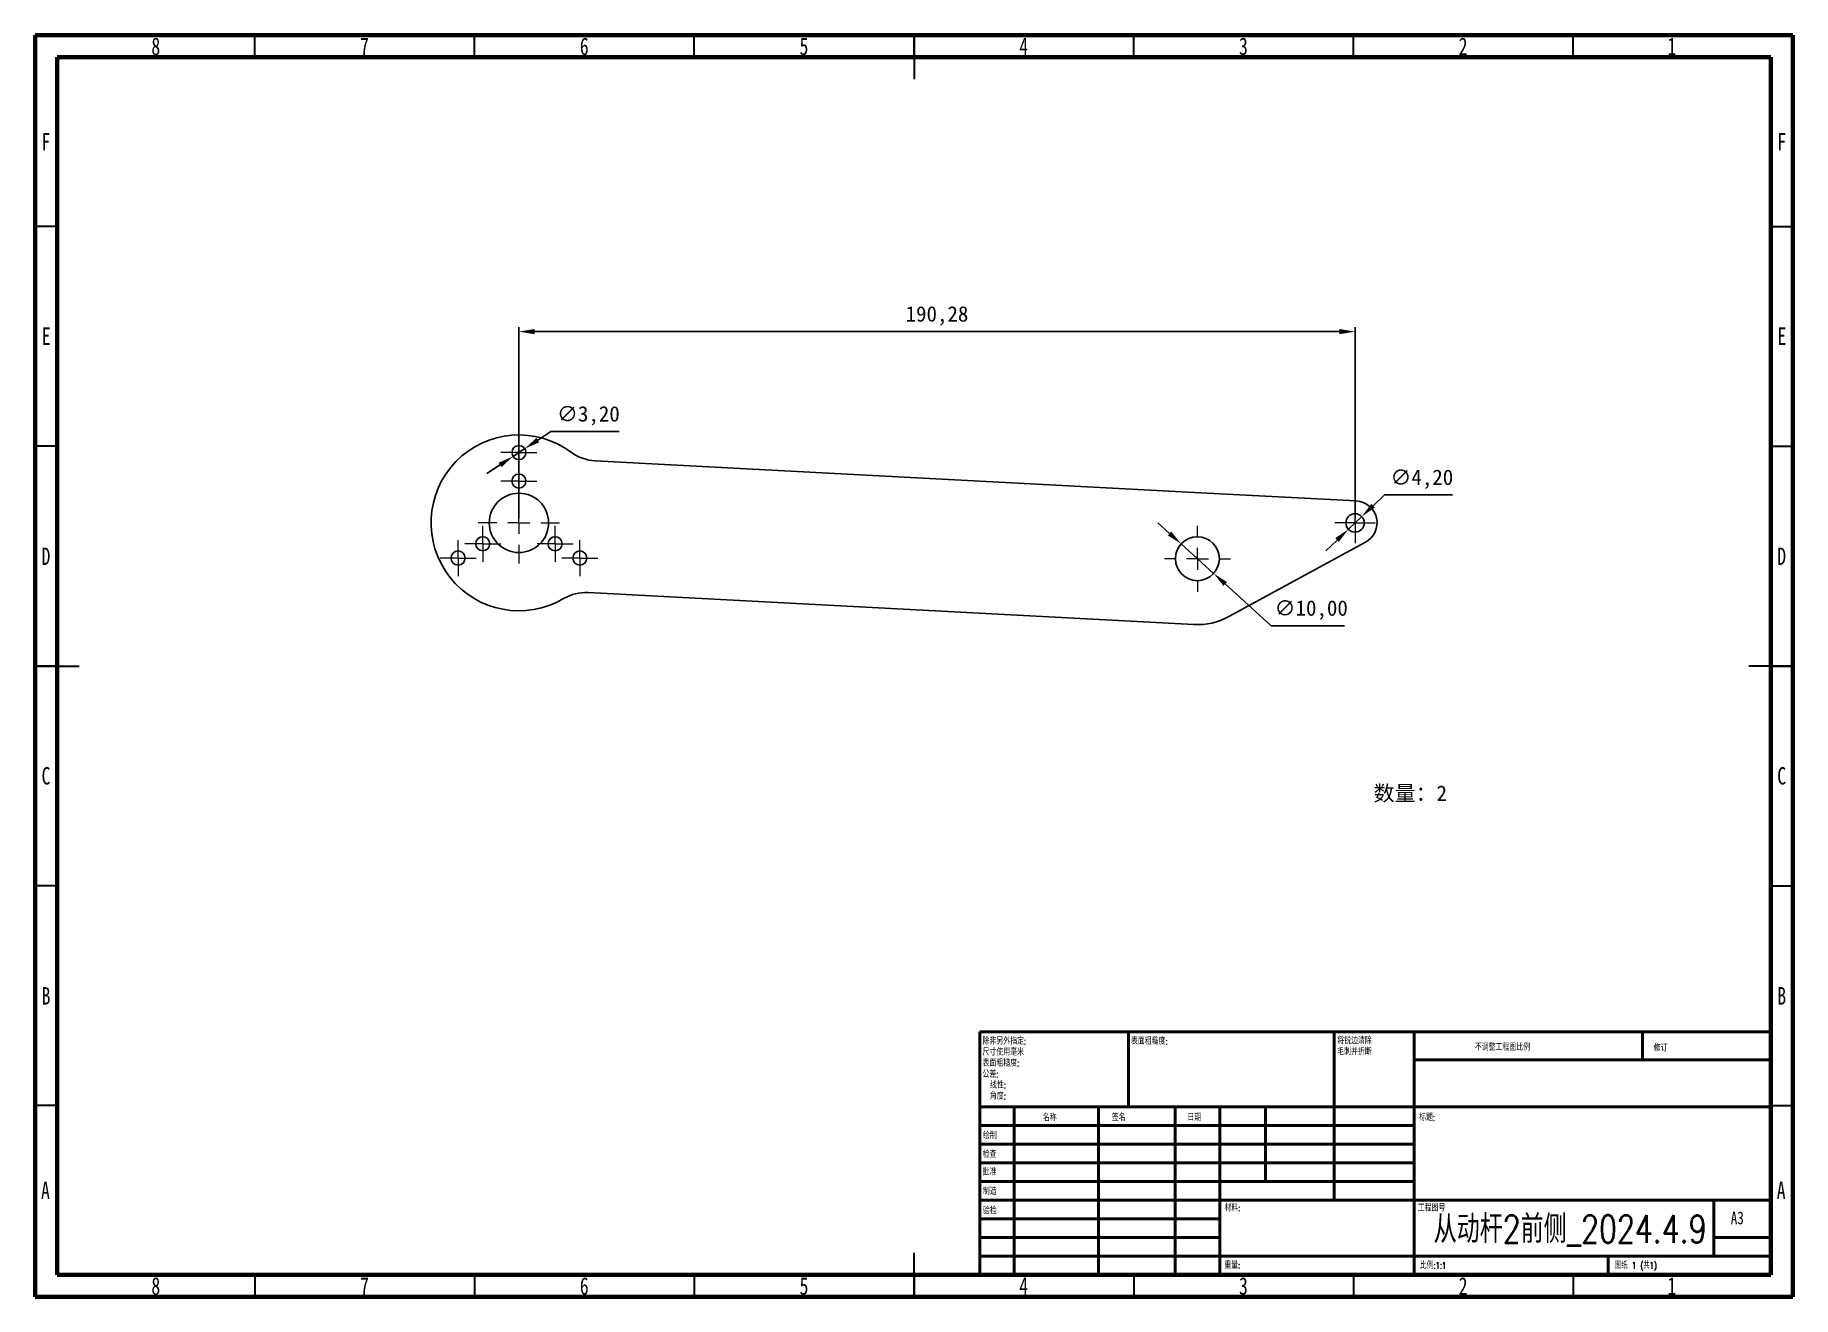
# Model space of a CAD drawing. Header units: millimetres. Extents: x 15 to 415, y 5 to 292.
import ezdxf

# ---------------------------------------------------------------- set-up
doc = ezdxf.new("R2010")
doc.units = ezdxf.units.MM
doc.header["$PDSIZE"] = -1
doc.layers.get('Defpoints').update_dxf_attribs({"color": 130})
doc.styles.add('SLDTEXTSTYLE0', font='TXT', dxfattribs={"width": 0.75})
doc.styles.add('SLDTEXTSTYLE1', font='TXT', dxfattribs={"width": 0.75, "bigfont": 'bigfont'})
doc.styles.add('SLDTEXTSTYLE2', font='TXT', dxfattribs={"width": 0.694444, "bigfont": 'bigfont'})
doc.dimstyles.new('ISO-25', dxfattribs={"dimtxt": 2.5, "dimasz": 2.5, "dimexe": 1.25, "dimexo": 0.625, "dimtad": 1, "dimtxsty": 'Standard', "dimcen": 2.5, "dimadec": 0, "dimazin": 0, "dimtfac": 1, "dimtmove": 0, "dimatfit": 3, "dimfxl": 1, "dimarcsym": 0})

# ---------------------------------------------------------------- blocks, each defined once
blk = doc.blocks.new('SW_CENTERMARKSYMBOL_0')
at = {"color": 0, "linetype": 'Continuous', "lineweight": 18}
for p, q in [((0, 2.5), (0, 4.6)), ((-2.5, 0), (-4.6, 0)), ((0, 0), (-2.5, 0)), ((0, 0), (0, 2.5)), ((0, 0), (0, -2.5)), ((0, 0), (2.5, 0)), ((2.5, 0), (4.6, 0)), ((0, -2.5), (0, -4.6))]:
    blk.add_line(p, q, dxfattribs=at)
blk = doc.blocks.new('SW_CENTERMARKSYMBOL_1')
at = {"color": 0, "linetype": 'Continuous', "lineweight": 18}
for p, q in [((0, 5), (0, 9.25)), ((-5, 0), (-9.25, 0)), ((0, 0), (-2.5, 0)), ((0, 0), (0, 2.5)), ((0, 0), (0, -2.5)), ((0, 0), (2.5, 0)), ((5, 0), (9.25, 0)), ((0, -5), (0, -9.25))]:
    blk.add_line(p, q, dxfattribs=at)
blk = doc.blocks.new('SW_CENTERMARKSYMBOL_2')
at = {"color": 0, "linetype": 'Continuous', "lineweight": 18}
for p, q in [((0, 5), (0, 7.5)), ((-5, 0), (-7.5, 0)), ((0, 0), (-2.5, 0)), ((0, 0), (0, 2.5)), ((0, 0), (0, -2.5)), ((0, 0), (2.5, 0)), ((5, 0), (7.5, 0)), ((0, -5), (0, -7.5))]:
    blk.add_line(p, q, dxfattribs=at)
blk = doc.blocks.new('SW_CENTERMARKSYMBOL_3')
at = {"color": 0, "linetype": 'Continuous', "lineweight": 18}
for p, q in [((0, 2.5), (0, 4.1)), ((-2.5, 0), (-4.1, 0)), ((0, 0), (-2.5, 0)), ((0, 0), (0, 2.5)), ((0, 0), (0, -2.5)), ((0, 0), (2.5, 0)), ((2.5, 0), (4.1, 0)), ((0, -2.5), (0, -4.1))]:
    blk.add_line(p, q, dxfattribs=at)
blk = doc.blocks.new('SW_CENTERMARKSYMBOL_4')
at = {"color": 0, "linetype": 'Continuous', "lineweight": 18}
for p, q in [((0, 2.5), (0, 4.1)), ((-2.5, 0), (-4.1, 0)), ((0, 0), (-2.5, 0)), ((0, 0), (0, 2.5)), ((0, 0), (0, -2.5)), ((0, 0), (2.5, 0)), ((2.5, 0), (4.1, 0)), ((0, -2.5), (0, -4.1))]:
    blk.add_line(p, q, dxfattribs=at)
blk = doc.blocks.new('SW_CENTERMARKSYMBOL_5')
at = {"color": 0, "linetype": 'Continuous', "lineweight": 18}
for p, q in [((0, 2.5), (0, 4.1)), ((-2.5, 0), (-4.1, 0)), ((0, 0), (-2.5, 0)), ((0, 0), (0, 2.5)), ((0, 0), (0, -2.5)), ((0, 0), (2.5, 0)), ((2.5, 0), (4.1, 0)), ((0, -2.5), (0, -4.1))]:
    blk.add_line(p, q, dxfattribs=at)
blk = doc.blocks.new('SW_CENTERMARKSYMBOL_6')
at = {"color": 0, "linetype": 'Continuous', "lineweight": 18}
for p, q in [((0, 2.5), (0, 4.1)), ((-2.5, 0), (-4.1, 0)), ((0, 0), (-2.5, 0)), ((0, 0), (0, 2.5)), ((0, 0), (0, -2.5)), ((0, 0), (2.5, 0)), ((2.5, 0), (4.1, 0)), ((0, -2.5), (0, -4.1))]:
    blk.add_line(p, q, dxfattribs=at)
blk = doc.blocks.new('SW_CENTERMARKSYMBOL_7')
at = {"color": 0, "linetype": 'Continuous', "lineweight": 18}
for p, q in [((0, 2.5), (0, 4.1)), ((-2.5, 0), (-4.1, 0)), ((0, 0), (-2.5, 0)), ((0, 0), (0, 2.5)), ((0, 0), (0, -2.5)), ((0, 0), (2.5, 0)), ((2.5, 0), (4.1, 0)), ((0, -2.5), (0, -4.1))]:
    blk.add_line(p, q, dxfattribs=at)
blk = doc.blocks.new('SW_CENTERMARKSYMBOL_8')
at = {"color": 0, "linetype": 'Continuous', "lineweight": 18}
for p, q in [((0, 2.5), (0, 4.1)), ((-2.5, 0), (-4.1, 0)), ((0, 0), (-2.5, 0)), ((0, 0), (0, 2.5)), ((0, 0), (0, -2.5)), ((0, 0), (2.5, 0)), ((2.5, 0), (4.1, 0)), ((0, -2.5), (0, -4.1))]:
    blk.add_line(p, q, dxfattribs=at)
blk = doc.blocks.new('*D11')
at = {"layer": 'Defpoints', "color": 0, "lineweight": -2, "transparency": 16777216}
for p, q in [((132.37, 201.85), (129.4, 199.89)), ((147.9, 201.85), (132.37, 201.85)), ((123.76, 196.18), (126.43, 197.94)), ((120.79, 194.23), (117.82, 192.27))]:
    blk.add_line(p, q, dxfattribs=at)
at = {"layer": 'Defpoints', "color": 0, "transparency": 16777216}
for p in [(123.76, 196.18), (126.43, 197.94)]:
    blk.add_point(p, dxfattribs=at)
for points in [[(129.08, 200.39), (129.73, 199.4), (126.43, 197.94)], [(120.46, 194.72), (121.11, 193.73), (123.76, 196.18)]]:
    blk.add_solid(points, dxfattribs=at)
at = {"layer": 'Defpoints', "color": 0, "transparency": 16777216, "insert": (140.9, 205.41), "char_height": 3.5, "attachment_point": 5}
blk.add_mtext('∅3,20', dxfattribs=at)
blk = doc.blocks.new('*D12')
at = {"layer": 'Defpoints', "color": 0, "lineweight": -2, "transparency": 16777216}
for p, q in [((273.15, 178.66), (270.52, 181.05)), ((275.79, 176.27), (283.19, 169.55)), ((296.29, 157.66), (285.83, 167.16)), ((312.98, 157.66), (296.29, 157.66))]:
    blk.add_line(p, q, dxfattribs=at)
at = {"layer": 'Defpoints', "color": 0, "transparency": 16777216}
for p in [(275.79, 176.27), (283.19, 169.55)]:
    blk.add_point(p, dxfattribs=at)
for points in [[(273.55, 179.09), (272.76, 178.22), (275.79, 176.27)], [(286.22, 167.6), (285.43, 166.72), (283.19, 169.55)]]:
    blk.add_solid(points, dxfattribs=at)
at = {"layer": 'Defpoints', "color": 0, "transparency": 16777216, "insert": (305.4, 161.23), "char_height": 3.5, "attachment_point": 5}
blk.add_mtext('∅10,00', dxfattribs=at)
blk = doc.blocks.new('*D13')
at = {"layer": 'Defpoints', "color": 0, "lineweight": -2, "transparency": 16777216}
for p, q in [((322.05, 187.41), (319.47, 184.96)), ((337.57, 187.41), (322.05, 187.41)), ((313.85, 179.61), (316.9, 182.51)), ((311.28, 177.16), (308.7, 174.71))]:
    blk.add_line(p, q, dxfattribs=at)
at = {"layer": 'Defpoints', "color": 0, "transparency": 16777216}
for p in [(316.9, 182.51), (313.85, 179.61)]:
    blk.add_point(p, dxfattribs=at)
for points in [[(319.06, 185.39), (319.88, 184.53), (316.9, 182.51)], [(310.87, 177.59), (311.69, 176.73), (313.85, 179.61)]]:
    blk.add_solid(points, dxfattribs=at)
at = {"layer": 'Defpoints', "color": 0, "transparency": 16777216, "insert": (330.57, 190.98), "char_height": 3.5, "attachment_point": 5}
blk.add_mtext('∅4,20', dxfattribs=at)
blk = doc.blocks.new('*D14')
at = {"layer": 'Defpoints', "color": 0, "lineweight": -2, "transparency": 16777216}
for p, q in [((125.09, 182.06), (125.09, 225.57)), ((128.65, 224.57), (311.82, 224.57)), ((315.37, 182.06), (315.37, 225.57))]:
    blk.add_line(p, q, dxfattribs=at)
at = {"layer": 'Defpoints', "color": 0, "transparency": 16777216}
for p in [(315.37, 224.57), (125.09, 181.06), (315.37, 181.06)]:
    blk.add_point(p, dxfattribs=at)
for points in [[(128.65, 225.16), (128.65, 223.98), (125.09, 224.57)], [(311.82, 225.16), (311.82, 223.98), (315.37, 224.57)]]:
    blk.add_solid(points, dxfattribs=at)
at = {"layer": 'Defpoints', "color": 0, "transparency": 16777216, "insert": (220.23, 228.14), "char_height": 3.5, "attachment_point": 5}
blk.add_mtext('190,28', dxfattribs=at)

msp = doc.modelspace()

# ---------------------------------------------------------------- linework, layer by layer
at = {"color": 7, "linetype": 'Continuous', "lineweight": 70}
for p, q in [((15, 5), (15, 292)), ((15, 292), (415, 292)), ((415, 292), (415, 5)), ((20, 10), (20, 287)), ((20, 287), (410, 287)), ((410, 287), (410, 10)), ((410, 10), (20, 10)), ((415, 5), (15, 5))]:
    msp.add_line(p, q, dxfattribs=at)
at = {"color": 7, "linetype": 'Continuous', "lineweight": 35}
for p, q in [((65, 287), (65, 292)), ((115, 287), (115, 292)), ((165, 287), (165, 292)), ((215, 292), (215, 282)), ((215, 287), (215, 292)), ((265, 287), (265, 292)), ((315, 287), (315, 292)), ((365, 287), (365, 292)), ((20, 248.5), (15, 248.5)), ((410, 248.5), (415, 248.5)), ((20, 198.5), (15, 198.5)), ((410, 198.5), (415, 198.5)), ((15, 148.5), (25, 148.5)), ((20, 148.5), (15, 148.5)), ((415, 148.5), (405, 148.5)), ((410, 148.5), (415, 148.5)), ((20, 98.5), (15, 98.5)), ((410, 98.5), (415, 98.5)), ((20, 48.5), (15, 48.5)), ((410, 48.5), (415, 48.5)), ((215, 5), (215, 15)), ((65, 10), (65, 5)), ((115, 10), (115, 5)), ((165, 10), (165, 5)), ((215, 10), (215, 5)), ((265, 10), (265, 5)), ((315, 10), (315, 5)), ((365, 10), (365, 5))]:
    msp.add_line(p, q, dxfattribs=at)
at = {"color": 7, "linetype": 'Continuous', "lineweight": 25}
for p, q in [((280.281, 187.885), (142.446, 195.165)), ((315.634, 186.054), (280.281, 187.885)), ((286.663, 159.733), (317.766, 176.669)), ((140.864, 165.207), (278.699, 157.927))]:
    msp.add_line(p, q, dxfattribs=at)
at = {"color": 7, "linetype": 'Continuous', "lineweight": 50}
for p, q in [((230, 65.25), (410, 65.25)), ((230, 65.25), (230, 10)), ((263.8, 48.25), (263.8, 65.25)), ((310.6, 65.25), (310.6, 27)), ((328.8, 65.25), (328.8, 10)), ((380.8, 58.875), (380.8, 65.25)), ((410, 58.875), (328.8, 58.875)), ((410, 48.25), (230, 48.25)), ((237.8, 48.25), (237.8, 10)), ((256.991, 48.25), (256.991, 10)), ((274.399, 48.25), (274.399, 10)), ((284.6, 10), (284.6, 48.25)), ((295, 31.25), (295, 48.25)), ((328.8, 44), (230, 44)), ((328.8, 39.75), (230, 39.75)), ((328.8, 35.5), (230, 35.5)), ((328.8, 31.25), (230, 31.25)), ((284.6, 27), (230, 27)), ((284.6, 27), (410, 27)), ((397, 14.25), (397, 27)), ((284.6, 22.75), (230, 22.75)), ((284.6, 18.5), (230, 18.5)), ((410, 18.5), (397, 18.5)), ((230, 14.25), (410, 14.25)), ((373, 10), (373, 14.25))]:
    msp.add_line(p, q, dxfattribs=at)
at = {"color": 7, "linetype": 'Continuous', "lineweight": 25}
for centre, radius in [((125.095, 197.06), 1.6), ((125.095, 190.56), 1.6), ((125.095, 181.06), 6.75), ((315.375, 181.06), 2.1), ((116.868, 176.31), 1.6), ((133.322, 176.31), 1.6), ((279.49, 172.906), 5), ((111.239, 173.06), 1.6), ((138.951, 173.06), 1.6)]:
    msp.add_circle(centre, radius, dxfattribs=at)
for centre, radius, start, end in [((125.095, 181.06), 20, 53.41943, 300.53405), ((142.974, 205.151), 10, 233.41943, 266.97674), ((315.375, 181.06), 5, 298.56996, 87.03441), ((140.336, 155.221), 10, 86.97674, 120.53405), ((279.49, 172.906), 15, 266.97674, 298.56996)]:
    msp.add_arc(centre, radius, start, end, dxfattribs=at)

# ---------------------------------------------------------------- block references
at = {"color": 7, "linetype": 'Continuous', "lineweight": 0}
for name, p in [('SW_CENTERMARKSYMBOL_4', (125.095, 197.06)), ('SW_CENTERMARKSYMBOL_3', (125.095, 190.56)), ('SW_CENTERMARKSYMBOL_1', (125.095, 181.06)), ('SW_CENTERMARKSYMBOL_0', (315.375, 181.06)), ('SW_CENTERMARKSYMBOL_6', (116.868, 176.31)), ('SW_CENTERMARKSYMBOL_5', (133.322, 176.31)), ('SW_CENTERMARKSYMBOL_2', (279.49, 172.906)), ('SW_CENTERMARKSYMBOL_8', (111.239, 173.06)), ('SW_CENTERMARKSYMBOL_7', (138.951, 173.06))]:
    msp.add_blockref(name, p, dxfattribs=at)

# ---------------------------------------------------------------- texts
for s, insert, char_height, attachment_point, style in [('8', (42.46, 291.453), 3.969, 2, 'SLDTEXTSTYLE0'), ('7', (89.96, 291.453), 3.969, 2, 'SLDTEXTSTYLE0'), ('6', (139.96, 291.453), 3.969, 2, 'SLDTEXTSTYLE0'), ('5', (189.96, 291.453), 3.969, 2, 'SLDTEXTSTYLE0'), ('4', (239.96, 291.453), 3.969, 2, 'SLDTEXTSTYLE0'), ('3', (289.96, 291.453), 3.969, 2, 'SLDTEXTSTYLE0'), ('2', (339.96, 291.453), 3.969, 2, 'SLDTEXTSTYLE0'), ('1', (387.46, 291.453), 3.969, 2, 'SLDTEXTSTYLE0'), ('F', (17.458, 269.76), 3.969, 2, 'SLDTEXTSTYLE0'), ('F', (412.458, 269.76), 3.969, 2, 'SLDTEXTSTYLE0'), ('E', (17.508, 225.51), 3.969, 2, 'SLDTEXTSTYLE0'), ('E', (412.508, 225.51), 3.969, 2, 'SLDTEXTSTYLE0'), ('D', (17.453, 175.453), 3.969, 2, 'SLDTEXTSTYLE0'), ('D', (412.453, 175.453), 3.969, 2, 'SLDTEXTSTYLE0'), ('C', (17.459, 125.51), 3.969, 2, 'SLDTEXTSTYLE0'), ('C', (412.459, 125.51), 3.969, 2, 'SLDTEXTSTYLE0'), ('B', (17.471, 75.453), 3.969, 2, 'SLDTEXTSTYLE0'), ('B', (412.471, 75.453), 3.969, 2, 'SLDTEXTSTYLE0'), ('除非另外指定:', (230.594, 63.921), 1.5, 1, 'SLDTEXTSTYLE1'), ('表面粗糙度:', (264.371, 63.919), 1.5, 1, 'SLDTEXTSTYLE1'), ('将锐边清除', (311.309, 64.003), 1.5, 1, 'SLDTEXTSTYLE1'), ('尺寸使用毫米', (230.594, 61.421), 1.5, 1, 'SLDTEXTSTYLE1'), ('毛刺并折断', (311.309, 61.503), 1.5, 1, 'SLDTEXTSTYLE1'), ('不调整工程图比例', (342.615, 62.533), 1.5, 1, 'SLDTEXTSTYLE1'), ('修订', (383.328, 62.335), 1.5, 1, 'SLDTEXTSTYLE1'), ('表面粗糙度:', (230.594, 58.921), 1.5, 1, 'SLDTEXTSTYLE1'), ('公差:', (230.594, 56.421), 1.5, 1, 'SLDTEXTSTYLE1'), ('线性:', (232.281, 53.921), 1.5, 1, 'SLDTEXTSTYLE1'), ('角度:', (232.281, 51.421), 1.5, 1, 'SLDTEXTSTYLE1'), ('名称', (244.322, 46.501), 1.5, 1, 'SLDTEXTSTYLE1'), ('签名', (260.034, 46.562), 1.5, 1, 'SLDTEXTSTYLE1'), ('日期', (277.215, 46.576), 1.5, 1, 'SLDTEXTSTYLE1'), ('标题:', (329.956, 46.576), 1.5, 1, 'SLDTEXTSTYLE1'), ('绘制', (230.685, 42.43), 1.5, 1, 'SLDTEXTSTYLE1'), ('检查', (230.624, 38.154), 1.5, 1, 'SLDTEXTSTYLE1'), ('批准', (230.622, 34.177), 1.5, 1, 'SLDTEXTSTYLE1'), ('A', (17.34, 31.203), 3.969, 2, 'SLDTEXTSTYLE0'), ('制造', (230.682, 29.734), 1.5, 1, 'SLDTEXTSTYLE1'), ('A', (412.34, 31.203), 3.969, 2, 'SLDTEXTSTYLE0'), ('验检', (230.677, 25.35), 1.5, 1, 'SLDTEXTSTYLE1'), ('材料:', (285.646, 25.986), 1.5, 1, 'SLDTEXTSTYLE1'), ('工程图号', (329.629, 25.986), 1.5, 1, 'SLDTEXTSTYLE1'), ('从动杆2前侧_2024.4.9', (364.319, 23.607), 6.35, 2, 'SLDTEXTSTYLE1'), ('A3', (400.871, 24.406), 2.9104, 1, 'SLDTEXTSTYLE0'), ('重量:', (285.618, 12.949), 1.4986, 1, 'SLDTEXTSTYLE1'), ('比例:1:1', (330.074, 12.9), 1.5, 1, 'SLDTEXTSTYLE1'), ('图纸 1 (共1)', (374.478, 12.9), 1.5, 1, 'SLDTEXTSTYLE2'), ('8', (42.46, 9.453), 3.969, 2, 'SLDTEXTSTYLE0'), ('7', (89.96, 9.453), 3.969, 2, 'SLDTEXTSTYLE0'), ('6', (139.96, 9.453), 3.969, 2, 'SLDTEXTSTYLE0'), ('5', (189.96, 9.453), 3.969, 2, 'SLDTEXTSTYLE0'), ('4', (239.96, 9.453), 3.969, 2, 'SLDTEXTSTYLE0'), ('3', (289.96, 9.453), 3.969, 2, 'SLDTEXTSTYLE0'), ('2', (339.96, 9.453), 3.969, 2, 'SLDTEXTSTYLE0'), ('1', (387.46, 9.453), 3.969, 2, 'SLDTEXTSTYLE0')]:
    msp.add_mtext(s, dxfattribs=dict(at, insert=insert, char_height=char_height, attachment_point=attachment_point, style=style))
at = {"layer": 'Defpoints', "insert": (319.596, 121.316), "char_height": 3.5, "attachment_point": 1}
msp.add_mtext_dynamic_manual_height_columns('{\\fSimSun|b0|i0|c134|p2;数量：}2', width=26.11858, gutter_width=17.5, heights=[0], dxfattribs=at)

# ---------------------------------------------------------------- dimensions: what is measured, and where the dimension line sits
at = {"layer": 'Defpoints'}
dim = msp.add_linear_dim(base=(315.375, 224.571), p1=(125.095, 181.06), p2=(315.375, 181.06), dimstyle='ISO-25', override={"dimtxt": 3.5, "dimasz": 3.556, "dimexe": 1, "dimexo": 1, "dimgap": 1.524, "dimtih": 1, "dimtoh": 1, "dimzin": 1, "dimadec": 2, "dimtzin": 1}, dxfattribs=at)
dim.commit()
dim.dimension.update_dxf_attribs({"geometry": '*D14', "text_midpoint": (220.235, 228.137)})
for p1, p2, picture, middle in [((123.758, 196.181), (126.432, 197.94), '*D11', (140.898, 201.848)), ((313.853, 179.613), (316.896, 182.508), '*D13', (330.573, 187.41)), ((275.787, 176.266), (283.192, 169.546), '*D12', (305.396, 157.661))]:
    dim = msp.add_diameter_dim_2p(p1=p1, p2=p2, dimstyle='ISO-25', override={"dimtxt": 3.5, "dimasz": 3.556, "dimexe": 1, "dimexo": 1, "dimgap": 1.524, "dimtih": 1, "dimtoh": 1, "dimzin": 1, "dimadec": 2, "dimtzin": 1}, dxfattribs=at)
    dim.commit()
    dim.dimension.update_dxf_attribs({"geometry": picture, "text_midpoint": middle, "dimtype": 163})

doc.saveas('drawing.dxf')
